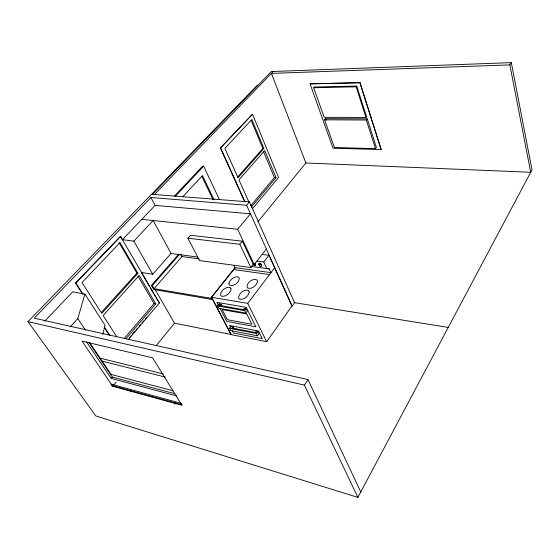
<?xml version="1.0" encoding="UTF-8"?>
<svg xmlns="http://www.w3.org/2000/svg" width="560" height="560" viewBox="0 0 560 560"><rect width="100%" height="100%" fill="white"/><g stroke="black" fill="none" stroke-linecap="round" stroke-linejoin="round"><path stroke-width="0.84" d="M258.608 264.117C262.577 261.583 261.681 271.131 258.608 264.117L260.029 265.069L258.664 264.488M102.788 334.432L105.042 325.304L84.903 294.105L72.73 291.823L44.716 321.216M70.112 326.984L77.805 318.633L84.903 294.105M257.397 85.12L28 321.643L95.837 415.968L357.882 497.378L532 169.862L511.315 62.622L271.327 71.547L152.355 194.355M357.882 497.378L304.423 385.112L307.972 379.575L34.223 318.192L150.913 197.505L246.631 205.275L249.459 201.929L294.574 302.68L448.231 327.432M257.845 221.851L305.886 162.988L530.719 172.27L509.852 64.904L511.315 62.622M256.879 261.1L263.767 261.996L266.763 268.52L269.276 268.891L270.998 272.65L235.074 267.68L211.414 297.255L231.042 334.614L266.658 341.705L291.907 306.047L268.968 255.269L262.094 254.422M294.574 302.68L292.159 306.089L246.631 205.275M234.206 328.993L233.03 326.732L231.021 326.347L229.523 328.328L230.706 330.589L257.516 335.832L258.986 333.795L257.859 331.527L256.06 331.177L255.101 332.5M257.859 331.527L256.382 333.564L257.516 335.832M381.15 149.569L359.926 82.586L381.15 149.569L333.032 148.218L310.058 83.86L359.926 82.586M375.508 148.638L376.404 147.434L367.241 118.825L325.521 118.671L324.562 119.819L334.411 147.504L375.508 148.638L366.31 120.008L367.241 118.825M222.11 306.285L221.046 304.248L219.016 303.898L217.462 305.879L218.701 308.245L245.805 313.054L247.338 311.01L246.162 308.637L244.335 308.322L243.341 309.638M244.622 310.681L246.162 308.637M174.776 404.117L175.819 402.731M231.532 328.72L233.03 326.732M211.414 297.255L247.744 303.373L274.638 267.827M263.767 261.996L268.968 255.269M253.309 264.453L242.368 241.178L190.512 235.284L187.929 238.224L199.521 260.575L250.873 267.568L253.309 264.453L254.226 264.572L266.385 249.018M365.974 117.432L366.555 116.69L356.748 86.065L314.307 87.038L313.677 87.745L324.191 117.327L365.974 117.432L356.139 86.8L356.748 86.065M219.492 306.236L221.046 304.248M178.843 254.03L151.389 285.411L153.755 289.52L211.351 299.327L212.17 298.305L231.161 334.46L174.51 323.183L155.022 289.317M151.389 285.411L152.334 285.572L154.112 288.659L210.791 298.256L235.368 267.54M130.298 391.804L131.376 390.467M187.929 238.224L239.834 244.279L242.368 241.178M156.275 345.506L174.51 323.183M112.7 386.274L181.972 405.342L152.593 357.826L82.04 341.11L112.7 386.274L116.207 382.032M141.799 219.345L237.643 229.25L250.488 213.815L155.106 205.38L122.416 239.68L120.449 236.292L75.572 283.094L82.642 294.014M252.434 208.789L278.607 177.45L252.49 114.226L220.36 148.05L244.664 201.817M86.527 341.88L111.181 378.413L112.294 377.083L174.846 393.729M251.251 207.228L276.01 177.688L264.733 150.549L238.959 179.809L249.144 202.531M250.712 205.779L274.386 177.597L276.01 177.688M128.338 339.521L159.397 302.988L120.449 236.292M125.951 338.821L155.757 303.891L139.167 275.436L103.152 315.546L116.76 336.77M129.675 337.449L131.369 335.461M132.496 334.131L134.757 331.478M135.884 330.148L137.578 328.153M139.272 326.165L140.406 324.835M142.1 322.84L143.794 320.852M145.488 318.857L146.615 317.534M124.243 338.436L154.056 303.583L155.757 303.891M154.112 288.659L181.993 256.571L199.255 258.895M152.334 285.572L179.214 254.807M237.58 177.058L262.864 148.498L263.893 148.526L251.846 119.518L224.882 148.4L238.042 177.765L263.893 148.526M141.414 272.482L152.705 274.239L171.045 253.498L197.715 257.054M310.058 83.86L359.723 82.831M101.283 312.543L136.85 273.14L137.928 273.308L101.787 313.411L81.991 282.548L120.029 242.613L137.928 273.308M182.868 196.686L202.482 175.595L214.074 199.85M175.49 196.14L203.623 166.187L219.31 199.318M220.36 148.05L252.49 114.226M122.416 239.68L133.847 241.122L153.181 220.521L171.045 253.498M174.475 196.063L202.622 166.138L203.623 166.187M75.572 283.094L120.813 236.334M154.392 194.516L273.273 71.477M261.135 266.238C263.515 265.608 258.881 261.072 259.014 264.04M509.852 64.904L271.418 73.388L305.886 162.988M313.677 87.745L356.139 86.8M324.562 119.819L366.31 120.008M151.522 194.292L249.459 201.929M251.286 266.462L269.276 268.891M233.597 269.528L269.542 274.568M220.045 305.536L245.168 309.96M217.462 305.879L244.601 310.639L245.805 313.054M159.397 302.988L156.03 297.724M232.064 328.013L256.9 332.843L256.361 333.529L229.523 328.328M28 321.643L304.423 385.112M100.156 358.155L163.338 373.954M102.165 361.144L165.27 377.083M173.012 390.768L111.097 374.437L89.656 342.538M111.181 378.413L176.414 395.878M110.873 384.118L181.496 403.445M111.321 385.35L182.182 404.817M254.296 265.069L255.696 265.139L255.087 263.249M254.821 263.585C256.956 265.965 253.449 266.371 252.889 263.998M89.159 342.692L112.294 377.083M77.805 318.633L85.477 330.113M75.936 283.164L83.006 294.084M104.216 326.851L109.872 335.587M104.328 327.502L109.515 335.51M137.886 275.912L154.056 303.583M118.944 242.473L136.85 273.14M141.841 273.224L149.583 286.587M150.444 288.071L155.176 296.24M133.847 241.122L152.705 274.239M150.913 197.505L155.106 205.38M180.768 254.268L181.993 256.571M210.791 298.256L211.351 299.327M219.016 303.898L220.08 305.935M230.335 326.998L229.551 325.493L258.524 331.037L262.325 338.695L233.471 333.004L232.295 330.75M218.428 305.354L216.832 302.302L246.225 307.363L255.913 326.858L226.807 321.384L220.024 308.406M247.744 303.373L266.658 341.705M234.003 265.489L235.074 267.68M201.852 176.316L213.087 199.773M239.834 244.279L250.873 267.568M237.643 229.25L254.226 264.572M307.972 379.575L360.766 491.96M220.717 148.057L245.007 201.845M251.139 120.316L262.864 148.498M263.424 151.291L274.386 177.597M325.521 118.671L326.102 120.295M228.942 283.269L229.292 285.005C233.408 287.301 240.429 281.89 239.001 277.333C235.039 275.247 230.104 279.489 228.942 283.269M231.07 288.869C230.608 293.167 225.624 297.213 221.319 296.156L220.703 295.575C219.842 290.976 225.813 286.426 230.16 287.476L231.07 288.869M249.27 291.998C248.661 296.275 243.565 300.517 239.239 299.04L238.672 298.368C238.035 293.706 244.062 288.967 248.479 290.437L249.27 291.998M257.502 281.75C256.452 285.67 251.3 290.024 247.296 287.784C245.77 283.136 252.875 277.655 257.075 279.993L257.502 281.75M246.75 313.964L222.124 309.582L227.409 319.718L251.902 324.282L246.75 313.964"/></g></svg>
